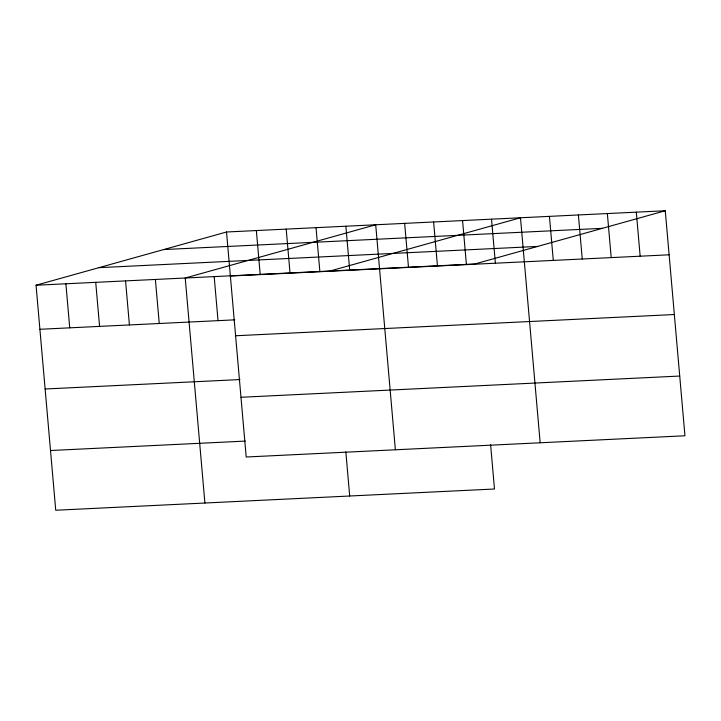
<?xml version="1.0" encoding="UTF-8"?>
<svg xmlns="http://www.w3.org/2000/svg" width="721" height="721" viewBox="0 0 721 721"><rect width="100%" height="100%" fill="white"/><g stroke="black" fill="none" stroke-linecap="round" stroke-linejoin="round"><path stroke-width="1.08" d="M490.613 444.767L494.48 489L55.733 510.243L36.05 285.228L226.52 232L665.267 210.757L684.95 435.772L246.203 457.006L226.52 232M330.011 271.006L520.481 217.769L540.164 442.775M665.267 210.757L474.797 263.994L36.05 285.228M163.667 249.565L602.414 228.332M98.903 267.662L537.65 246.429M230.378 276.044L669.115 254.801M39.907 329.281L234.74 319.845M235.596 335.761L674.342 314.527M45.126 388.998L239.967 379.561M240.985 397.28L679.723 376.047M50.515 450.517L245.347 441.09M636.31 212.163L640.158 256.207M607.352 213.56L611.201 257.604M578.395 214.966L582.244 259.01M549.438 216.363L553.286 260.407M491.524 219.166L495.372 263.21M462.567 220.572L466.415 264.616M433.609 221.969L437.458 266.013M404.652 223.375L408.501 267.419M395.378 449.778L375.695 224.772L185.225 278.009L204.908 503.015M345.855 226.223L349.712 270.267M345.828 451.779L349.694 496.012M316.023 227.665L319.881 271.709M286.192 229.107L290.04 273.151M256.352 230.549L260.209 274.593M214.182 276.612L218.03 320.656M155.385 279.46L159.242 323.504M125.553 280.902L129.41 324.946M95.722 282.344L99.57 326.388M65.881 283.786L69.739 327.83"/></g></svg>
